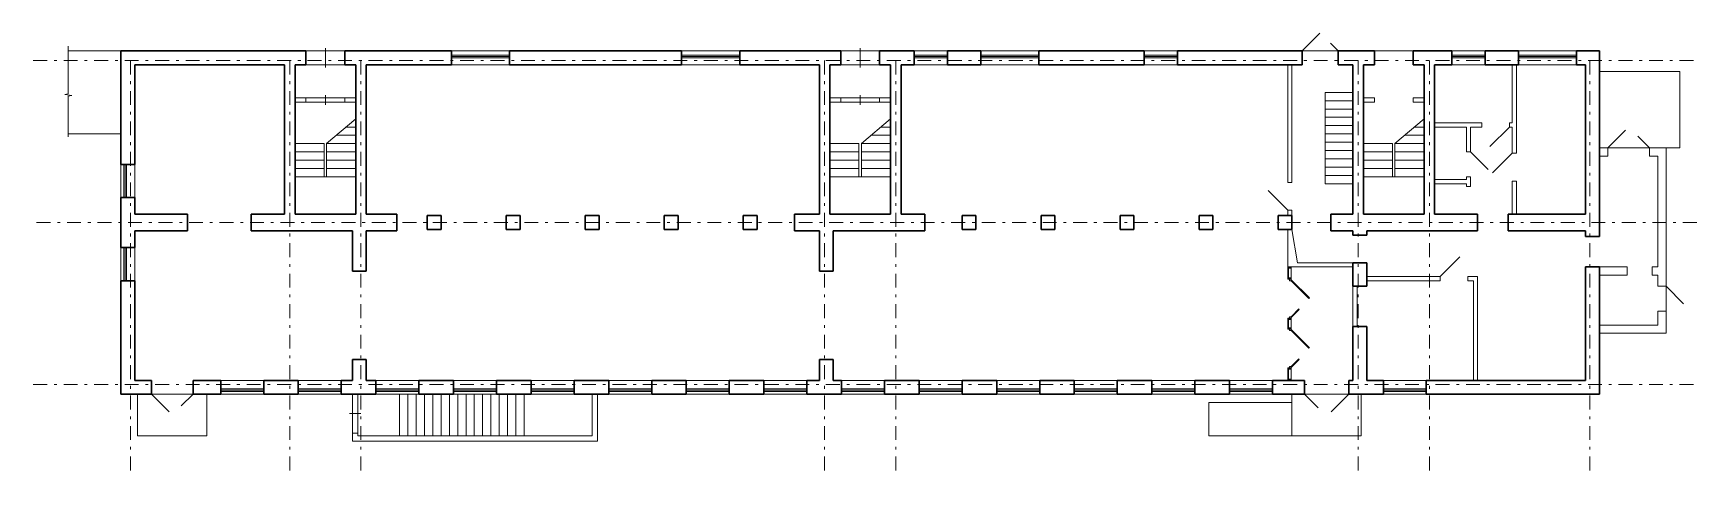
# Model space of a CAD drawing. Header units: metres. Extents: x 5 to 65, y 10.7 to 26.7.
import ezdxf

# ---------------------------------------------------------------- set-up
doc = ezdxf.new("R2010")
doc.units = ezdxf.units.M
doc.header["$MEASUREMENT"] = 0
doc.linetypes.add('( Dashdot )', pattern=[1.001, 0.5, -0.25, 0.001, -0.25])
doc.linetypes.add('DGN Style 3', pattern=[55.399213, 39.570866, -15.828346])

msp = doc.modelspace()

# ---------------------------------------------------------------- linework, layer by layer
at = {"color": 7, "linetype": 'Continuous', "lineweight": 13}
for p, q in [((50.796, 26.053), (51.432, 26.689)), ((52.096, 26.053), (51.813, 26.336)), ((50.271, 25.553), (50.271, 21.303)), ((50.421, 25.553), (50.421, 21.303)), ((58.371, 25.553), (58.371, 23.453)), ((58.521, 25.553), (58.521, 22.353)), ((61.521, 22.553), (61.521, 25.303)), ((61.521, 25.303), (64.421, 25.303)), ((64.421, 25.303), (64.421, 22.553)), ((14.451, 24.353), (14.846, 24.353)), ((14.451, 24.203), (14.846, 24.203)), ((14.846, 24.353), (14.846, 24.203)), ((16.246, 24.353), (16.246, 24.203)), ((16.246, 24.353), (16.641, 24.353)), ((16.246, 24.203), (16.641, 24.203)), ((33.751, 24.353), (34.146, 24.353)), ((33.751, 24.203), (34.146, 24.203)), ((34.146, 24.353), (34.146, 24.203)), ((35.546, 24.353), (35.546, 24.203)), ((35.546, 24.353), (35.941, 24.353)), ((35.546, 24.203), (35.941, 24.203)), ((51.621, 24.553), (52.621, 24.553)), ((51.621, 24.553), (51.621, 21.253)), ((53.001, 24.353), (53.396, 24.353)), ((53.001, 24.203), (53.396, 24.203)), ((53.396, 24.353), (53.396, 24.203)), ((54.796, 24.353), (54.796, 24.203)), ((54.796, 24.353), (55.191, 24.353)), ((54.796, 24.203), (55.191, 24.203)), ((55.571, 23.453), (57.271, 23.453)), ((57.271, 23.453), (57.271, 23.303)), ((58.271, 23.453), (58.271, 23.303)), ((58.271, 23.453), (58.371, 23.453)), ((55.571, 23.303), (56.721, 23.303)), ((56.721, 23.303), (56.721, 22.403)), ((56.871, 23.303), (56.871, 22.403)), ((56.871, 23.303), (57.271, 23.303)), ((58.271, 23.303), (57.564, 22.596)), ((58.271, 23.303), (58.371, 23.303)), ((58.371, 23.303), (58.371, 22.353)), ((61.821, 22.553), (62.458, 23.19)), ((63.321, 22.553), (62.898, 22.976)), ((56.721, 22.403), (56.871, 22.403)), ((56.871, 22.403), (57.507, 21.766)), ((58.371, 22.353), (57.664, 21.646)), ((58.371, 22.353), (58.521, 22.353)), ((64.421, 22.553), (61.521, 22.553)), ((61.521, 22.553), (61.521, 22.553)), ((61.821, 22.253), (61.521, 22.253)), ((61.821, 22.553), (61.821, 22.253)), ((63.321, 22.553), (63.321, 22.253)), ((63.621, 22.253), (63.321, 22.253)), ((63.621, 22.253), (63.621, 18.253)), ((63.921, 22.553), (63.921, 17.553)), ((50.271, 20.303), (49.564, 21.01)), ((50.271, 21.303), (50.421, 21.303)), ((51.621, 21.253), (52.621, 21.253)), ((55.571, 21.403), (56.721, 21.403)), ((55.571, 21.253), (56.721, 21.253)), ((56.721, 21.503), (56.871, 21.503)), ((56.721, 21.503), (56.721, 21.403)), ((56.721, 21.253), (56.721, 21.153)), ((56.721, 21.153), (56.871, 21.153)), ((56.871, 21.503), (56.871, 21.153)), ((58.371, 21.353), (58.521, 21.353)), ((58.371, 21.353), (58.371, 20.153)), ((58.521, 21.353), (58.521, 20.153)), ((50.271, 20.303), (50.421, 20.303)), ((50.271, 20.303), (50.271, 20.103)), ((50.421, 20.303), (50.421, 20.103)), ((50.269, 19.603), (50.269, 18.253)), ((50.421, 19.603), (50.621, 18.403)), ((55.771, 17.903), (56.478, 18.61)), ((52.621, 18.253), (50.269, 18.253)), ((50.269, 18.203), (50.269, 18.253)), ((50.269, 18.253), (50.279, 18.253)), ((50.389, 18.228), (50.269, 18.228)), ((50.279, 18.203), (50.269, 18.203)), ((50.279, 18.253), (50.279, 18.203)), ((50.279, 18.253), (50.279, 18.253)), ((50.279, 18.213), (50.279, 18.243)), ((50.279, 18.243), (50.304, 18.243)), ((50.304, 18.213), (50.279, 18.213)), ((50.304, 18.243), (50.304, 18.253)), ((50.304, 18.253), (50.319, 18.253)), ((50.304, 18.203), (50.304, 18.213)), ((50.319, 18.203), (50.304, 18.203)), ((50.319, 18.203), (50.319, 18.253)), ((50.319, 18.253), (50.389, 18.253)), ((50.319, 18.253), (50.319, 18.203)), ((50.389, 18.203), (50.319, 18.203)), ((50.389, 18.253), (50.389, 18.203)), ((50.389, 18.253), (50.389, 18.253)), ((52.621, 18.403), (50.621, 18.403)), ((62.521, 18.253), (61.521, 18.253)), ((62.521, 18.253), (62.521, 17.953)), ((63.621, 18.253), (63.421, 18.253)), ((63.421, 18.253), (63.421, 17.953)), ((50.269, 17.803), (50.269, 17.853)), ((50.269, 17.853), (50.279, 17.853)), ((50.389, 17.828), (50.269, 17.828)), ((50.279, 17.803), (50.269, 17.803)), ((50.279, 17.853), (50.279, 17.803)), ((50.279, 17.853), (50.279, 17.853)), ((50.279, 17.813), (50.279, 17.843)), ((50.279, 17.843), (50.304, 17.843)), ((50.304, 17.813), (50.279, 17.813)), ((50.304, 17.843), (50.304, 17.853)), ((50.304, 17.853), (50.319, 17.853)), ((50.304, 17.803), (50.304, 17.813)), ((50.319, 17.803), (50.304, 17.803)), ((50.319, 17.803), (50.319, 17.853)), ((50.319, 17.853), (50.389, 17.853)), ((50.319, 17.853), (50.319, 17.803)), ((50.389, 17.803), (50.319, 17.803)), ((50.339, 17.803), (50.339, 17.753)), ((50.389, 17.803), (50.339, 17.803)), ((50.339, 17.803), (50.339, 17.803)), ((50.339, 17.753), (50.389, 17.753)), ((50.389, 17.853), (50.389, 17.803)), ((50.389, 17.853), (50.389, 17.853)), ((50.389, 17.753), (50.389, 17.803)), ((50.41, 17.774), (50.389, 17.753)), ((50.389, 17.753), (51.03, 17.112)), ((50.389, 17.753), (50.389, 17.753)), ((51.051, 17.133), (50.41, 17.774)), ((52.621, 17.553), (52.621, 16.103)), ((52.771, 17.553), (52.771, 16.103)), ((53.121, 17.903), (55.771, 17.903)), ((53.121, 17.753), (55.771, 17.753)), ((55.771, 17.903), (55.771, 17.753)), ((56.771, 17.903), (56.771, 17.753)), ((56.771, 17.903), (57.121, 17.903)), ((56.771, 17.753), (56.971, 17.753)), ((56.971, 17.753), (56.971, 14.153)), ((57.121, 17.903), (57.121, 14.153)), ((62.521, 17.953), (61.521, 17.953)), ((63.621, 17.953), (63.421, 17.953)), ((63.621, 17.953), (63.621, 17.553)), ((63.921, 17.553), (63.621, 17.553)), ((63.921, 17.553), (64.557, 16.916)), ((51.03, 17.112), (51.051, 17.133)), ((50.269, 16.353), (50.269, 16.403)), ((50.269, 16.403), (50.279, 16.403)), ((50.389, 16.378), (50.269, 16.378)), ((50.279, 16.353), (50.269, 16.353)), ((50.279, 16.403), (50.279, 16.353)), ((50.279, 16.403), (50.279, 16.403)), ((50.279, 16.363), (50.279, 16.393)), ((50.279, 16.393), (50.304, 16.393)), ((50.304, 16.363), (50.279, 16.363)), ((50.304, 16.393), (50.304, 16.403)), ((50.304, 16.403), (50.319, 16.403)), ((50.304, 16.353), (50.304, 16.363)), ((50.319, 16.353), (50.304, 16.353)), ((50.319, 16.353), (50.319, 16.403)), ((50.319, 16.403), (50.389, 16.403)), ((50.319, 16.403), (50.319, 16.353)), ((50.389, 16.353), (50.319, 16.353)), ((50.339, 16.453), (50.339, 16.403)), ((50.389, 16.453), (50.339, 16.453)), ((50.339, 16.453), (50.339, 16.453)), ((50.339, 16.403), (50.389, 16.403)), ((50.389, 16.453), (50.667, 16.731)), ((50.41, 16.432), (50.389, 16.453)), ((50.389, 16.453), (50.389, 16.453)), ((50.389, 16.403), (50.389, 16.453)), ((50.389, 16.403), (50.389, 16.353)), ((50.389, 16.403), (50.389, 16.403)), ((50.688, 16.71), (50.41, 16.432)), ((50.667, 16.731), (50.688, 16.71)), ((63.921, 16.653), (63.621, 16.653)), ((63.621, 16.653), (63.621, 16.153)), ((63.921, 16.653), (63.921, 15.853)), ((50.269, 16.003), (50.269, 16.053)), ((50.269, 16.053), (50.279, 16.053)), ((50.389, 16.028), (50.269, 16.028)), ((50.279, 16.003), (50.269, 16.003)), ((50.279, 16.053), (50.279, 16.003)), ((50.279, 16.053), (50.279, 16.053)), ((50.279, 16.013), (50.279, 16.043)), ((50.279, 16.043), (50.304, 16.043)), ((50.304, 16.013), (50.279, 16.013)), ((50.304, 16.043), (50.304, 16.053)), ((50.304, 16.053), (50.319, 16.053)), ((50.304, 16.003), (50.304, 16.013)), ((50.319, 16.003), (50.304, 16.003)), ((50.319, 16.003), (50.319, 16.053)), ((50.319, 16.053), (50.389, 16.053)), ((50.319, 16.053), (50.319, 16.003)), ((50.389, 16.003), (50.319, 16.003)), ((50.339, 16.003), (50.339, 15.953)), ((50.389, 16.003), (50.339, 16.003)), ((50.339, 16.003), (50.339, 16.003)), ((50.339, 15.953), (50.389, 15.953)), ((50.389, 16.053), (50.389, 16.003)), ((50.389, 16.053), (50.389, 16.053)), ((50.389, 15.953), (50.389, 16.003)), ((50.41, 15.974), (50.389, 15.953)), ((50.389, 15.953), (51.03, 15.312)), ((50.389, 15.953), (50.389, 15.953)), ((51.051, 15.333), (50.41, 15.974)), ((63.621, 16.153), (61.521, 16.153)), ((63.921, 15.853), (61.521, 15.853)), ((51.03, 15.312), (51.051, 15.333)), ((50.269, 14.553), (50.269, 14.603)), ((50.269, 14.603), (50.279, 14.603)), ((50.389, 14.578), (50.269, 14.578)), ((50.279, 14.553), (50.269, 14.553)), ((50.279, 14.603), (50.279, 14.553)), ((50.279, 14.603), (50.279, 14.603)), ((50.279, 14.563), (50.279, 14.593)), ((50.279, 14.593), (50.304, 14.593)), ((50.304, 14.563), (50.279, 14.563)), ((50.304, 14.593), (50.304, 14.603)), ((50.304, 14.603), (50.319, 14.603)), ((50.304, 14.553), (50.304, 14.563)), ((50.319, 14.553), (50.304, 14.553)), ((50.319, 14.553), (50.319, 14.603)), ((50.319, 14.603), (50.389, 14.603)), ((50.319, 14.603), (50.319, 14.553)), ((50.389, 14.553), (50.319, 14.553)), ((50.339, 14.653), (50.339, 14.603)), ((50.389, 14.653), (50.339, 14.653)), ((50.339, 14.653), (50.339, 14.653)), ((50.339, 14.603), (50.389, 14.603)), ((50.389, 14.653), (50.667, 14.931)), ((50.41, 14.632), (50.389, 14.653)), ((50.389, 14.653), (50.389, 14.653)), ((50.389, 14.603), (50.389, 14.653)), ((50.389, 14.603), (50.389, 14.553)), ((50.389, 14.603), (50.389, 14.603)), ((50.688, 14.91), (50.41, 14.632)), ((50.667, 14.931), (50.688, 14.91)), ((50.269, 14.153), (50.269, 14.203)), ((50.269, 14.203), (50.279, 14.203)), ((50.389, 14.178), (50.269, 14.178)), ((50.279, 14.153), (50.269, 14.153)), ((50.279, 14.203), (50.279, 14.153)), ((50.279, 14.203), (50.279, 14.203)), ((50.279, 14.163), (50.279, 14.193)), ((50.279, 14.193), (50.304, 14.193)), ((50.304, 14.163), (50.279, 14.163)), ((50.304, 14.193), (50.304, 14.203)), ((50.304, 14.203), (50.319, 14.203)), ((50.304, 14.153), (50.304, 14.163)), ((50.319, 14.153), (50.304, 14.153)), ((50.319, 14.153), (50.319, 14.203)), ((50.319, 14.203), (50.389, 14.203)), ((50.319, 14.203), (50.319, 14.153)), ((50.389, 14.153), (50.319, 14.153)), ((50.389, 14.203), (50.389, 14.153)), ((50.389, 14.203), (50.389, 14.203)), ((8.771, 13.653), (11.271, 13.653)), ((8.771, 12.153), (8.771, 13.653)), ((8.771, 13.653), (8.771, 13.653)), ((9.271, 13.653), (9.907, 13.016)), ((10.771, 13.653), (10.347, 13.229)), ((11.271, 13.653), (11.271, 12.153)), ((18.221, 12.153), (18.221, 13.653)), ((22.721, 12.153), (22.721, 13.653)), ((25.171, 13.653), (25.171, 12.153)), ((25.371, 13.653), (25.371, 11.953)), ((47.421, 12.153), (47.421, 13.353)), ((47.421, 13.353), (50.421, 13.353)), ((50.421, 12.153), (50.421, 13.653)), ((50.421, 13.653), (50.421, 13.653)), ((50.421, 13.653), (52.921, 13.653)), ((50.871, 13.653), (51.366, 13.158)), ((52.471, 13.653), (51.835, 13.016)), ((52.921, 13.653), (52.921, 12.153)), ((11.271, 12.153), (8.771, 12.153)), ((16.521, 12.253), (16.521, 11.953)), ((16.521, 12.253), (16.721, 12.253)), ((16.721, 12.253), (16.721, 12.153)), ((16.721, 12.153), (25.171, 12.153)), ((52.921, 12.153), (47.421, 12.153)), ((16.521, 11.953), (25.371, 11.953))]:
    msp.add_line(p, q, dxfattribs=at)
at = {"color": 7, "linetype": 'Continuous', "lineweight": 0}
for p, q in [((6.272, 24.499), (6.272, 26.225)), ((14.846, 26.053), (16.246, 26.053)), ((14.846, 25.553), (14.846, 26.053)), ((14.846, 26.053), (14.846, 26.053)), ((15.546, 25.453), (15.546, 26.153)), ((16.246, 26.053), (16.246, 25.553)), ((20.096, 26.053), (22.196, 26.053)), ((20.096, 25.553), (20.096, 26.053)), ((20.096, 26.053), (20.096, 26.053)), ((20.096, 25.903), (22.196, 25.903)), ((20.096, 25.853), (22.196, 25.853)), ((22.196, 26.053), (22.196, 25.553)), ((28.396, 26.053), (30.496, 26.053)), ((28.396, 25.553), (28.396, 26.053)), ((28.396, 26.053), (28.396, 26.053)), ((28.396, 25.903), (30.496, 25.903)), ((28.396, 25.853), (30.496, 25.853)), ((30.496, 26.053), (30.496, 25.553)), ((34.146, 26.053), (35.546, 26.053)), ((34.146, 25.553), (34.146, 26.053)), ((34.146, 26.053), (34.146, 26.053)), ((34.846, 25.453), (34.846, 26.153)), ((35.546, 26.053), (35.546, 25.553)), ((36.796, 26.053), (37.996, 26.053)), ((36.796, 25.553), (36.796, 26.053)), ((36.796, 26.053), (36.796, 26.053)), ((36.796, 25.903), (37.996, 25.903)), ((36.796, 25.853), (37.996, 25.853)), ((37.996, 26.053), (37.996, 25.553)), ((41.296, 26.053), (39.196, 26.053)), ((39.196, 26.053), (39.196, 25.553)), ((41.296, 25.553), (41.296, 26.053)), ((41.296, 26.053), (41.296, 26.053)), ((45.096, 26.053), (46.296, 26.053)), ((45.096, 25.553), (45.096, 26.053)), ((45.096, 26.053), (45.096, 26.053)), ((45.096, 25.903), (46.296, 25.903)), ((45.096, 25.853), (46.296, 25.853)), ((46.296, 26.053), (46.296, 25.553)), ((50.796, 26.053), (52.096, 26.053)), ((53.396, 26.053), (54.796, 26.053)), ((56.196, 26.053), (57.396, 26.053)), ((56.196, 25.553), (56.196, 26.053)), ((56.196, 26.053), (56.196, 26.053)), ((56.196, 25.903), (57.396, 25.903)), ((56.196, 25.853), (57.396, 25.853)), ((57.396, 26.053), (57.396, 25.553)), ((58.596, 26.053), (60.696, 26.053)), ((58.596, 25.553), (58.596, 26.053)), ((58.596, 26.053), (58.596, 26.053)), ((58.596, 25.903), (60.696, 25.903)), ((58.596, 25.853), (60.696, 25.853)), ((60.696, 26.053), (60.696, 25.553)), ((16.246, 25.553), (14.846, 25.553)), ((20.096, 25.803), (22.196, 25.803)), ((22.196, 25.553), (20.096, 25.553)), ((28.396, 25.803), (30.496, 25.803)), ((30.496, 25.553), (28.396, 25.553)), ((35.546, 25.553), (34.146, 25.553)), ((36.796, 25.803), (37.996, 25.803)), ((37.996, 25.553), (36.796, 25.553)), ((39.196, 25.553), (41.296, 25.553)), ((45.096, 25.803), (46.296, 25.803)), ((46.296, 25.553), (45.096, 25.553)), ((56.196, 25.803), (57.396, 25.803)), ((57.396, 25.553), (56.196, 25.553)), ((58.596, 25.803), (60.696, 25.803)), ((60.696, 25.553), (58.596, 25.553)), ((6.15, 24.477), (6.272, 24.499)), ((6.393, 24.439), (6.15, 24.477)), ((6.272, 24.417), (6.393, 24.439)), ((6.272, 22.952), (6.272, 24.417)), ((14.846, 24.353), (16.246, 24.353)), ((14.846, 24.203), (14.846, 24.353)), ((14.846, 24.353), (14.846, 24.353)), ((16.246, 24.203), (14.846, 24.203)), ((15.546, 24.453), (15.546, 24.103)), ((16.246, 24.353), (16.246, 24.203)), ((34.146, 24.353), (35.546, 24.353)), ((34.146, 24.203), (34.146, 24.353)), ((34.146, 24.353), (34.146, 24.353)), ((35.546, 24.203), (34.146, 24.203)), ((34.846, 24.453), (34.846, 24.103)), ((35.546, 24.353), (35.546, 24.203)), ((51.621, 24.253), (52.621, 24.253)), ((15.591, 22.703), (16.641, 23.603)), ((34.891, 22.703), (35.941, 23.603)), ((51.621, 23.953), (52.621, 23.953)), ((51.621, 23.653), (52.621, 23.653)), ((54.141, 22.703), (55.191, 23.603)), ((15.941, 23.003), (16.641, 23.003)), ((16.291, 23.303), (16.641, 23.303)), ((35.241, 23.003), (35.941, 23.003)), ((35.591, 23.303), (35.941, 23.303)), ((51.621, 23.353), (52.621, 23.353)), ((51.621, 23.053), (52.621, 23.053)), ((54.491, 23.003), (55.191, 23.003)), ((54.841, 23.303), (55.191, 23.303)), ((14.451, 22.703), (15.501, 22.703)), ((14.451, 22.403), (15.501, 22.403)), ((15.501, 22.703), (15.501, 21.503)), ((15.591, 22.703), (15.591, 21.503)), ((15.591, 22.703), (16.641, 22.703)), ((15.591, 22.403), (16.641, 22.403)), ((33.751, 22.703), (34.801, 22.703)), ((33.751, 22.403), (34.801, 22.403)), ((34.801, 22.703), (34.801, 21.503)), ((34.891, 22.703), (34.891, 21.503)), ((34.891, 22.703), (35.941, 22.703)), ((34.891, 22.403), (35.941, 22.403)), ((51.621, 22.753), (52.621, 22.753)), ((51.621, 22.453), (52.621, 22.453)), ((53.001, 22.703), (54.051, 22.703)), ((53.001, 22.403), (54.051, 22.403)), ((54.051, 22.703), (54.051, 21.503)), ((54.141, 22.703), (54.141, 21.503)), ((54.141, 22.703), (55.191, 22.703)), ((54.141, 22.403), (55.191, 22.403)), ((56.721, 22.403), (56.871, 22.403)), ((8.171, 21.953), (8.671, 21.953)), ((8.171, 20.753), (8.171, 21.953)), ((8.171, 21.953), (8.171, 21.953)), ((8.271, 21.953), (8.271, 20.753)), ((8.321, 21.953), (8.321, 20.753)), ((8.371, 21.953), (8.371, 20.753)), ((8.671, 21.953), (8.671, 20.753)), ((14.451, 22.103), (15.501, 22.103)), ((14.451, 21.803), (15.501, 21.803)), ((15.591, 22.103), (16.641, 22.103)), ((15.591, 21.803), (16.641, 21.803)), ((33.751, 22.103), (34.801, 22.103)), ((33.751, 21.803), (34.801, 21.803)), ((34.891, 22.103), (35.941, 22.103)), ((34.891, 21.803), (35.941, 21.803)), ((51.621, 22.153), (52.621, 22.153)), ((51.621, 21.853), (52.621, 21.853)), ((53.001, 22.103), (54.051, 22.103)), ((53.001, 21.803), (54.051, 21.803)), ((54.141, 22.103), (55.191, 22.103)), ((54.141, 21.803), (55.191, 21.803)), ((14.451, 21.503), (16.641, 21.503)), ((33.751, 21.503), (35.941, 21.503)), ((51.621, 21.553), (52.621, 21.553)), ((53.001, 21.503), (55.191, 21.503)), ((8.671, 20.753), (8.171, 20.753)), ((8.171, 18.953), (8.671, 18.953)), ((8.171, 17.753), (8.171, 18.953)), ((8.171, 18.953), (8.171, 18.953)), ((8.271, 18.953), (8.271, 17.753)), ((8.321, 18.953), (8.321, 17.753)), ((8.371, 18.953), (8.371, 17.753)), ((8.671, 18.953), (8.671, 17.753)), ((50.269, 17.803), (50.269, 18.253)), ((50.269, 18.253), (50.389, 18.253)), ((50.279, 17.843), (50.279, 18.213)), ((50.279, 18.213), (50.304, 18.213)), ((50.304, 18.213), (50.304, 17.843)), ((50.389, 18.253), (50.389, 17.803)), ((50.389, 18.253), (50.389, 18.253)), ((8.671, 17.753), (8.171, 17.753)), ((50.389, 17.803), (50.269, 17.803)), ((50.304, 17.843), (50.279, 17.843)), ((50.279, 17.843), (50.279, 17.843)), ((63.921, 17.553), (63.921, 16.653)), ((50.389, 16.403), (50.269, 16.403)), ((50.269, 16.403), (50.269, 16.003)), ((50.279, 16.363), (50.279, 16.043)), ((50.304, 16.363), (50.279, 16.363)), ((50.279, 16.363), (50.279, 16.363)), ((50.304, 16.043), (50.304, 16.363)), ((50.389, 16.003), (50.389, 16.403)), ((50.269, 16.003), (50.389, 16.003)), ((50.279, 16.043), (50.304, 16.043)), ((50.389, 16.003), (50.389, 16.003)), ((50.269, 14.603), (50.389, 14.603)), ((50.269, 14.153), (50.269, 14.603)), ((50.269, 14.603), (50.269, 14.603)), ((50.279, 14.193), (50.279, 14.563)), ((50.279, 14.563), (50.304, 14.563)), ((50.304, 14.563), (50.304, 14.193)), ((50.389, 14.603), (50.389, 14.153)), ((11.771, 14.153), (13.321, 14.153)), ((11.771, 13.653), (11.771, 14.153)), ((11.771, 14.153), (11.771, 14.153)), ((11.771, 13.853), (13.321, 13.853)), ((13.321, 14.153), (13.321, 13.653)), ((14.571, 14.153), (16.121, 14.153)), ((14.571, 13.653), (14.571, 14.153)), ((14.571, 14.153), (14.571, 14.153)), ((14.571, 13.853), (16.121, 13.853)), ((16.121, 14.153), (16.121, 13.653)), ((17.371, 14.153), (18.921, 14.153)), ((17.371, 13.653), (17.371, 14.153)), ((17.371, 14.153), (17.371, 14.153)), ((17.371, 13.853), (18.921, 13.853)), ((18.921, 14.153), (18.921, 13.653)), ((20.171, 14.153), (21.721, 14.153)), ((20.171, 13.653), (20.171, 14.153)), ((20.171, 14.153), (20.171, 14.153)), ((20.171, 13.853), (21.721, 13.853)), ((21.721, 14.153), (21.721, 13.653)), ((22.971, 14.153), (24.521, 14.153)), ((22.971, 13.653), (22.971, 14.153)), ((22.971, 14.153), (22.971, 14.153)), ((22.971, 13.853), (24.521, 13.853)), ((24.521, 14.153), (24.521, 13.653)), ((25.771, 14.153), (27.321, 14.153)), ((25.771, 13.653), (25.771, 14.153)), ((25.771, 14.153), (25.771, 14.153)), ((25.771, 13.853), (27.321, 13.853)), ((27.321, 14.153), (27.321, 13.653)), ((28.571, 14.153), (30.121, 14.153)), ((28.571, 13.653), (28.571, 14.153)), ((28.571, 14.153), (28.571, 14.153)), ((28.571, 13.853), (30.121, 13.853)), ((30.121, 14.153), (30.121, 13.653)), ((31.371, 14.153), (32.921, 14.153)), ((31.371, 13.653), (31.371, 14.153)), ((31.371, 14.153), (31.371, 14.153)), ((31.371, 13.853), (32.921, 13.853)), ((32.921, 14.153), (32.921, 13.653)), ((34.171, 14.153), (35.721, 14.153)), ((34.171, 13.653), (34.171, 14.153)), ((34.171, 14.153), (34.171, 14.153)), ((34.171, 13.853), (35.721, 13.853)), ((35.721, 14.153), (35.721, 13.653)), ((36.971, 14.153), (38.521, 14.153)), ((36.971, 13.653), (36.971, 14.153)), ((36.971, 14.153), (36.971, 14.153)), ((36.971, 13.853), (38.521, 13.853)), ((38.521, 14.153), (38.521, 13.653)), ((39.771, 14.153), (41.321, 14.153)), ((39.771, 13.653), (39.771, 14.153)), ((39.771, 14.153), (39.771, 14.153)), ((39.771, 13.853), (41.321, 13.853)), ((41.321, 14.153), (41.321, 13.653)), ((42.571, 14.153), (44.121, 14.153)), ((42.571, 13.653), (42.571, 14.153)), ((42.571, 14.153), (42.571, 14.153)), ((42.571, 13.853), (44.121, 13.853)), ((44.121, 14.153), (44.121, 13.653)), ((45.371, 14.153), (46.921, 14.153)), ((45.371, 13.653), (45.371, 14.153)), ((45.371, 14.153), (45.371, 14.153)), ((45.371, 13.853), (46.921, 13.853)), ((46.921, 14.153), (46.921, 13.653)), ((48.171, 14.153), (49.721, 14.153)), ((48.171, 13.653), (48.171, 14.153)), ((48.171, 14.153), (48.171, 14.153)), ((48.171, 13.853), (49.721, 13.853)), ((49.721, 14.153), (49.721, 13.653)), ((50.389, 14.153), (50.269, 14.153)), ((50.304, 14.193), (50.279, 14.193)), ((50.279, 14.193), (50.279, 14.193)), ((53.721, 14.153), (55.271, 14.153)), ((53.721, 13.653), (53.721, 14.153)), ((53.721, 14.153), (53.721, 14.153)), ((53.721, 13.853), (55.271, 13.853)), ((55.271, 14.153), (55.271, 13.653)), ((9.271, 13.653), (10.771, 13.653)), ((11.771, 13.803), (13.321, 13.803)), ((11.771, 13.753), (13.321, 13.753)), ((13.321, 13.653), (11.771, 13.653)), ((14.571, 13.803), (16.121, 13.803)), ((14.571, 13.753), (16.121, 13.753)), ((16.121, 13.653), (14.571, 13.653)), ((16.521, 12.253), (16.521, 13.653)), ((16.721, 12.253), (16.721, 13.653)), ((17.371, 13.803), (18.921, 13.803)), ((17.371, 13.753), (18.921, 13.753)), ((18.921, 13.653), (17.371, 13.653)), ((18.521, 12.153), (18.521, 13.653)), ((18.821, 12.153), (18.821, 13.653)), ((19.121, 12.153), (19.121, 13.653)), ((19.421, 12.153), (19.421, 13.653)), ((19.721, 12.153), (19.721, 13.653)), ((20.021, 12.153), (20.021, 13.653)), ((20.171, 13.803), (21.721, 13.803)), ((20.171, 13.753), (21.721, 13.753)), ((21.721, 13.653), (20.171, 13.653)), ((20.321, 12.153), (20.321, 13.653)), ((20.621, 12.153), (20.621, 13.653)), ((20.921, 12.153), (20.921, 13.653)), ((21.221, 12.153), (21.221, 13.653)), ((21.521, 12.153), (21.521, 13.653)), ((21.821, 12.153), (21.821, 13.653)), ((22.121, 12.153), (22.121, 13.653)), ((22.421, 12.153), (22.421, 13.653)), ((22.971, 13.803), (24.521, 13.803)), ((22.971, 13.753), (24.521, 13.753)), ((24.521, 13.653), (22.971, 13.653)), ((25.771, 13.803), (27.321, 13.803)), ((25.771, 13.753), (27.321, 13.753)), ((27.321, 13.653), (25.771, 13.653)), ((28.571, 13.803), (30.121, 13.803)), ((28.571, 13.753), (30.121, 13.753)), ((30.121, 13.653), (28.571, 13.653)), ((31.371, 13.803), (32.921, 13.803)), ((31.371, 13.753), (32.921, 13.753)), ((32.921, 13.653), (31.371, 13.653)), ((34.171, 13.803), (35.721, 13.803)), ((34.171, 13.753), (35.721, 13.753)), ((35.721, 13.653), (34.171, 13.653)), ((36.971, 13.803), (38.521, 13.803)), ((36.971, 13.753), (38.521, 13.753)), ((38.521, 13.653), (36.971, 13.653)), ((39.771, 13.803), (41.321, 13.803)), ((39.771, 13.753), (41.321, 13.753)), ((41.321, 13.653), (39.771, 13.653)), ((42.571, 13.803), (44.121, 13.803)), ((42.571, 13.753), (44.121, 13.753)), ((44.121, 13.653), (42.571, 13.653)), ((45.371, 13.803), (46.921, 13.803)), ((45.371, 13.753), (46.921, 13.753)), ((46.921, 13.653), (45.371, 13.653)), ((48.171, 13.803), (49.721, 13.803)), ((48.171, 13.753), (49.721, 13.753)), ((49.721, 13.653), (48.171, 13.653)), ((53.721, 13.803), (55.271, 13.803)), ((53.721, 13.753), (55.271, 13.753)), ((55.271, 13.653), (53.721, 13.653)), ((16.421, 12.953), (16.821, 12.953))]:
    msp.add_line(p, q, dxfattribs=at)
at = {"color": 7, "linetype": 'DGN Style 3', "lineweight": 0}
for p, q in [((8.171, 26.053), (6.272, 26.053)), ((8.171, 23.053), (6.272, 23.053))]:
    msp.add_line(p, q, dxfattribs=at)
at = {"color": 7, "linetype": 'Continuous', "lineweight": 30}
for p, q in [((8.171, 26.053), (14.846, 26.053)), ((8.171, 26.053), (8.171, 21.953)), ((14.846, 25.553), (14.846, 26.053)), ((16.246, 25.553), (16.246, 26.053)), ((16.246, 26.053), (20.096, 26.053)), ((20.096, 25.553), (20.096, 26.053)), ((22.196, 25.553), (22.196, 26.053)), ((22.196, 26.053), (28.396, 26.053)), ((28.396, 25.553), (28.396, 26.053)), ((30.496, 25.553), (30.496, 26.053)), ((30.496, 26.053), (34.146, 26.053)), ((34.146, 25.553), (34.146, 26.053)), ((35.546, 25.553), (35.546, 26.053)), ((35.546, 26.053), (36.796, 26.053)), ((36.796, 25.553), (36.796, 26.053)), ((37.996, 25.553), (37.996, 26.053)), ((37.996, 26.053), (39.196, 26.053)), ((39.196, 25.553), (39.196, 26.053)), ((41.296, 25.553), (41.296, 26.053)), ((41.296, 26.053), (45.096, 26.053)), ((45.096, 25.553), (45.096, 26.053)), ((46.296, 25.553), (46.296, 26.053)), ((46.296, 26.053), (50.796, 26.053)), ((50.796, 26.053), (50.796, 25.553)), ((52.096, 26.053), (52.096, 25.553)), ((52.096, 26.053), (53.396, 26.053)), ((53.396, 25.553), (53.396, 26.053)), ((54.796, 25.553), (54.796, 26.053)), ((54.796, 26.053), (56.196, 26.053)), ((56.196, 25.553), (56.196, 26.053)), ((57.396, 25.553), (57.396, 26.053)), ((57.396, 26.053), (58.596, 26.053)), ((58.596, 25.553), (58.596, 26.053)), ((60.696, 25.553), (60.696, 26.053)), ((60.696, 26.053), (61.521, 26.053)), ((61.521, 26.053), (61.521, 19.353)), ((8.671, 25.553), (14.071, 25.553)), ((8.671, 25.553), (8.671, 21.953)), ((14.071, 25.553), (14.071, 20.153)), ((14.451, 25.553), (14.451, 20.153)), ((14.451, 25.553), (14.846, 25.553)), ((16.246, 25.553), (16.641, 25.553)), ((16.641, 25.553), (16.641, 20.153)), ((17.021, 20.153), (17.021, 25.553)), ((17.021, 25.553), (20.096, 25.553)), ((22.196, 25.553), (28.396, 25.553)), ((30.496, 25.553), (33.371, 25.553)), ((33.371, 25.553), (33.371, 20.153)), ((33.751, 25.553), (33.751, 20.153)), ((33.751, 25.553), (34.146, 25.553)), ((35.546, 25.553), (35.941, 25.553)), ((35.941, 25.553), (35.941, 20.153)), ((36.321, 25.553), (36.321, 20.153)), ((36.321, 25.553), (36.796, 25.553)), ((37.996, 25.553), (39.196, 25.553)), ((41.296, 25.553), (45.096, 25.553)), ((46.296, 25.553), (50.796, 25.553)), ((52.096, 25.553), (52.621, 25.553)), ((52.621, 25.553), (52.621, 20.153)), ((53.001, 25.553), (53.396, 25.553)), ((53.001, 25.553), (53.001, 20.153)), ((54.796, 25.553), (55.191, 25.553)), ((55.191, 25.553), (55.191, 20.153)), ((55.571, 25.553), (55.571, 20.153)), ((55.571, 25.553), (56.196, 25.553)), ((57.396, 25.553), (58.596, 25.553)), ((60.696, 25.553), (61.021, 25.553)), ((61.021, 25.553), (61.021, 20.153)), ((8.671, 21.953), (8.171, 21.953)), ((8.671, 20.753), (8.171, 20.753)), ((8.171, 20.753), (8.171, 18.953)), ((8.671, 20.753), (8.671, 20.153)), ((10.571, 20.153), (8.671, 20.153)), ((10.571, 20.153), (10.571, 19.553)), ((12.871, 20.153), (12.871, 19.553)), ((14.071, 20.153), (12.871, 20.153)), ((14.451, 20.153), (16.641, 20.153)), ((18.121, 20.153), (17.021, 20.153)), ((18.121, 19.553), (18.121, 20.153)), ((19.221, 20.103), (19.221, 19.603)), ((19.721, 20.103), (19.221, 20.103)), ((19.221, 20.103), (19.221, 20.103)), ((19.721, 19.603), (19.721, 20.103)), ((22.071, 20.103), (22.071, 19.603)), ((22.571, 20.103), (22.071, 20.103)), ((22.071, 20.103), (22.071, 20.103)), ((22.571, 19.603), (22.571, 20.103)), ((24.921, 20.103), (24.921, 19.603)), ((25.421, 20.103), (24.921, 20.103)), ((24.921, 20.103), (24.921, 20.103)), ((25.421, 19.603), (25.421, 20.103)), ((27.771, 20.103), (27.771, 19.603)), ((28.271, 20.103), (27.771, 20.103)), ((27.771, 20.103), (27.771, 20.103)), ((28.271, 19.603), (28.271, 20.103)), ((30.621, 20.103), (30.621, 19.603)), ((31.121, 20.103), (30.621, 20.103)), ((30.621, 20.103), (30.621, 20.103)), ((31.121, 19.603), (31.121, 20.103)), ((33.371, 20.153), (32.471, 20.153)), ((32.471, 20.153), (32.471, 19.553)), ((35.941, 20.153), (33.751, 20.153)), ((36.321, 20.153), (37.171, 20.153)), ((37.171, 20.153), (37.171, 19.553)), ((38.521, 20.103), (38.521, 19.603)), ((39.021, 20.103), (38.521, 20.103)), ((38.521, 20.103), (38.521, 20.103)), ((39.021, 19.603), (39.021, 20.103)), ((41.371, 20.103), (41.371, 19.603)), ((41.871, 20.103), (41.371, 20.103)), ((41.371, 20.103), (41.371, 20.103)), ((41.871, 19.603), (41.871, 20.103)), ((44.221, 20.103), (44.221, 19.603)), ((44.721, 20.103), (44.221, 20.103)), ((44.221, 20.103), (44.221, 20.103)), ((44.721, 19.603), (44.721, 20.103)), ((47.071, 20.103), (47.071, 19.603)), ((47.571, 20.103), (47.071, 20.103)), ((47.071, 20.103), (47.071, 20.103)), ((47.571, 19.603), (47.571, 20.103)), ((49.921, 20.103), (49.921, 19.603)), ((50.421, 20.103), (49.921, 20.103)), ((49.921, 20.103), (49.921, 20.103)), ((50.421, 19.603), (50.421, 20.103)), ((51.821, 20.153), (51.821, 19.553)), ((52.621, 20.153), (51.821, 20.153)), ((53.001, 20.153), (55.191, 20.153)), ((55.571, 20.153), (57.121, 20.153)), ((57.121, 20.153), (57.121, 19.553)), ((58.221, 20.153), (58.221, 19.553)), ((58.221, 20.153), (61.021, 20.153)), ((8.671, 19.553), (8.671, 18.953)), ((10.571, 19.553), (8.671, 19.553)), ((16.521, 19.553), (12.871, 19.553)), ((16.521, 19.553), (16.521, 18.103)), ((18.121, 19.553), (17.021, 19.553)), ((17.021, 19.553), (17.021, 18.103)), ((19.221, 19.603), (19.721, 19.603)), ((22.071, 19.603), (22.571, 19.603)), ((24.921, 19.603), (25.421, 19.603)), ((27.771, 19.603), (28.271, 19.603)), ((30.621, 19.603), (31.121, 19.603)), ((33.371, 19.553), (32.471, 19.553)), ((33.371, 19.553), (33.371, 18.103)), ((33.871, 19.553), (33.871, 18.103)), ((37.171, 19.553), (33.871, 19.553)), ((38.521, 19.603), (39.021, 19.603)), ((41.371, 19.603), (41.871, 19.603)), ((44.221, 19.603), (44.721, 19.603)), ((47.071, 19.603), (47.571, 19.603)), ((49.921, 19.603), (50.421, 19.603)), ((52.621, 19.553), (51.821, 19.553)), ((52.621, 19.553), (52.621, 19.403)), ((53.121, 19.403), (52.621, 19.403)), ((53.121, 19.553), (57.121, 19.553)), ((53.121, 19.553), (53.121, 19.403)), ((58.221, 19.553), (61.021, 19.553)), ((61.021, 19.353), (61.021, 19.553)), ((61.021, 19.353), (61.521, 19.353)), ((8.671, 18.953), (8.171, 18.953)), ((17.021, 18.103), (16.521, 18.103)), ((33.371, 18.103), (33.871, 18.103)), ((52.621, 18.403), (53.121, 18.403)), ((52.621, 18.403), (52.621, 17.553)), ((53.121, 18.403), (53.121, 17.553)), ((61.021, 18.253), (61.521, 18.253)), ((61.021, 18.253), (61.021, 14.153)), ((61.521, 18.253), (61.521, 13.653)), ((8.671, 17.753), (8.171, 17.753)), ((8.171, 17.753), (8.171, 13.653)), ((8.671, 17.753), (8.671, 14.153)), ((52.621, 17.553), (53.121, 17.553)), ((52.621, 16.103), (53.121, 16.103)), ((52.621, 16.103), (52.621, 14.153)), ((53.121, 16.103), (53.121, 14.153)), ((17.021, 14.903), (16.521, 14.903)), ((16.521, 14.903), (16.521, 14.153)), ((17.021, 14.903), (17.021, 14.153)), ((33.371, 14.903), (33.871, 14.903)), ((33.371, 14.903), (33.371, 14.153)), ((33.871, 14.903), (33.871, 14.153)), ((8.671, 14.153), (9.271, 14.153)), ((9.271, 14.153), (9.271, 13.653)), ((10.771, 14.153), (10.771, 13.653)), ((10.771, 14.153), (11.771, 14.153)), ((11.771, 14.153), (11.771, 13.653)), ((13.321, 14.153), (14.571, 14.153)), ((13.321, 14.153), (13.321, 13.653)), ((14.571, 14.153), (14.571, 13.653)), ((16.121, 14.153), (16.521, 14.153)), ((16.121, 14.153), (16.121, 13.653)), ((17.021, 14.153), (17.371, 14.153)), ((17.371, 14.153), (17.371, 13.653)), ((18.921, 14.153), (20.171, 14.153)), ((18.921, 14.153), (18.921, 13.653)), ((20.171, 14.153), (20.171, 13.653)), ((21.721, 14.153), (22.971, 14.153)), ((21.721, 14.153), (21.721, 13.653)), ((22.971, 14.153), (22.971, 13.653)), ((24.521, 14.153), (25.771, 14.153)), ((24.521, 14.153), (24.521, 13.653)), ((25.771, 14.153), (25.771, 13.653)), ((27.321, 14.153), (28.571, 14.153)), ((27.321, 14.153), (27.321, 13.653)), ((28.571, 14.153), (28.571, 13.653)), ((30.121, 14.153), (31.371, 14.153)), ((30.121, 14.153), (30.121, 13.653)), ((31.371, 14.153), (31.371, 13.653)), ((32.921, 14.153), (33.371, 14.153)), ((32.921, 14.153), (32.921, 13.653)), ((33.871, 14.153), (34.171, 14.153)), ((34.171, 14.153), (34.171, 13.653)), ((35.721, 14.153), (36.971, 14.153)), ((35.721, 14.153), (35.721, 13.653)), ((36.971, 14.153), (36.971, 13.653)), ((38.521, 14.153), (39.771, 14.153)), ((38.521, 14.153), (38.521, 13.653)), ((39.771, 14.153), (39.771, 13.653)), ((41.321, 14.153), (42.571, 14.153)), ((41.321, 14.153), (41.321, 13.653)), ((42.571, 14.153), (42.571, 13.653)), ((44.121, 14.153), (45.371, 14.153)), ((44.121, 14.153), (44.121, 13.653)), ((45.371, 14.153), (45.371, 13.653)), ((46.921, 14.153), (48.171, 14.153)), ((46.921, 14.153), (46.921, 13.653)), ((48.171, 14.153), (48.171, 13.653)), ((49.721, 14.153), (50.871, 14.153)), ((49.721, 14.153), (49.721, 13.653)), ((50.871, 14.153), (50.871, 13.653)), ((52.471, 14.153), (52.471, 13.653)), ((52.471, 14.153), (52.621, 14.153)), ((53.121, 14.153), (53.721, 14.153)), ((53.721, 14.153), (53.721, 13.653)), ((55.271, 14.153), (61.021, 14.153)), ((55.271, 14.153), (55.271, 13.653)), ((8.171, 13.653), (9.271, 13.653)), ((10.771, 13.653), (11.771, 13.653)), ((13.321, 13.653), (14.571, 13.653)), ((16.121, 13.653), (17.371, 13.653)), ((18.921, 13.653), (20.171, 13.653)), ((21.721, 13.653), (22.971, 13.653)), ((24.521, 13.653), (25.771, 13.653)), ((27.321, 13.653), (28.571, 13.653)), ((30.121, 13.653), (31.371, 13.653)), ((32.921, 13.653), (34.171, 13.653)), ((35.721, 13.653), (36.971, 13.653)), ((38.521, 13.653), (39.771, 13.653)), ((41.321, 13.653), (42.571, 13.653)), ((44.121, 13.653), (45.371, 13.653)), ((46.921, 13.653), (48.171, 13.653)), ((49.721, 13.653), (50.871, 13.653)), ((52.471, 13.653), (53.721, 13.653)), ((55.271, 13.653), (61.521, 13.653))]:
    msp.add_line(p, q, dxfattribs=at)
at = {"color": 7, "linetype": 'Continuous', "lineweight": 0, "extrusion": (0, 0, -1)}
for p, q in [((41.296, 25.903), (39.196, 25.903)), ((41.296, 25.853), (39.196, 25.853)), ((41.296, 25.803), (39.196, 25.803))]:
    msp.add_line(p, q, dxfattribs=at)
at = {"color": 1, "linetype": '( Dashdot )', "lineweight": 0}
for p, q in [((5.007, 25.703), (65.029, 25.703)), ((8.521, 25.703), (8.521, 10.745)), ((14.261, 25.703), (14.261, 10.745)), ((16.831, 25.703), (16.831, 10.745)), ((33.561, 25.703), (33.561, 10.745)), ((36.131, 25.703), (36.131, 10.745)), ((52.811, 25.703), (52.811, 10.745)), ((55.381, 25.703), (55.381, 10.745)), ((61.171, 25.703), (61.171, 10.745)), ((65.029, 19.853), (5.007, 19.853)), ((5.007, 14.003), (65.029, 14.003))]:
    msp.add_line(p, q, dxfattribs=at)

doc.saveas('drawing.dxf')
